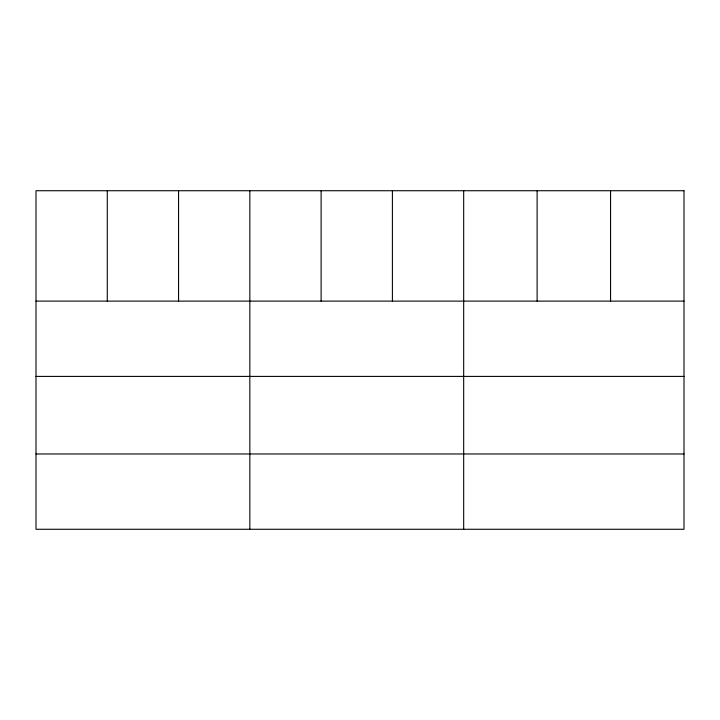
<?xml version="1.0" encoding="UTF-8"?>
<svg xmlns="http://www.w3.org/2000/svg" width="720" height="720" viewBox="0 0 720 720"><rect width="100%" height="100%" fill="white"/><g stroke="black" fill="none" stroke-linecap="round" stroke-linejoin="round"><path stroke-width="1.08" d="M36 301.113L684 301.113M36 376.407L684 376.407M36 453.978L684 453.978M610.56 190.728L610.56 301.113M537.12 190.728L537.12 301.113M463.68 190.728L463.68 529.272M392.4 190.728L392.4 301.113M321.12 190.728L321.12 301.113M249.84 190.728L249.84 529.272M178.56 190.728L178.56 301.113M107.28 190.728L107.28 301.113M684 190.728L36 190.728L36 529.272L684 529.272L684 190.728"/></g></svg>
